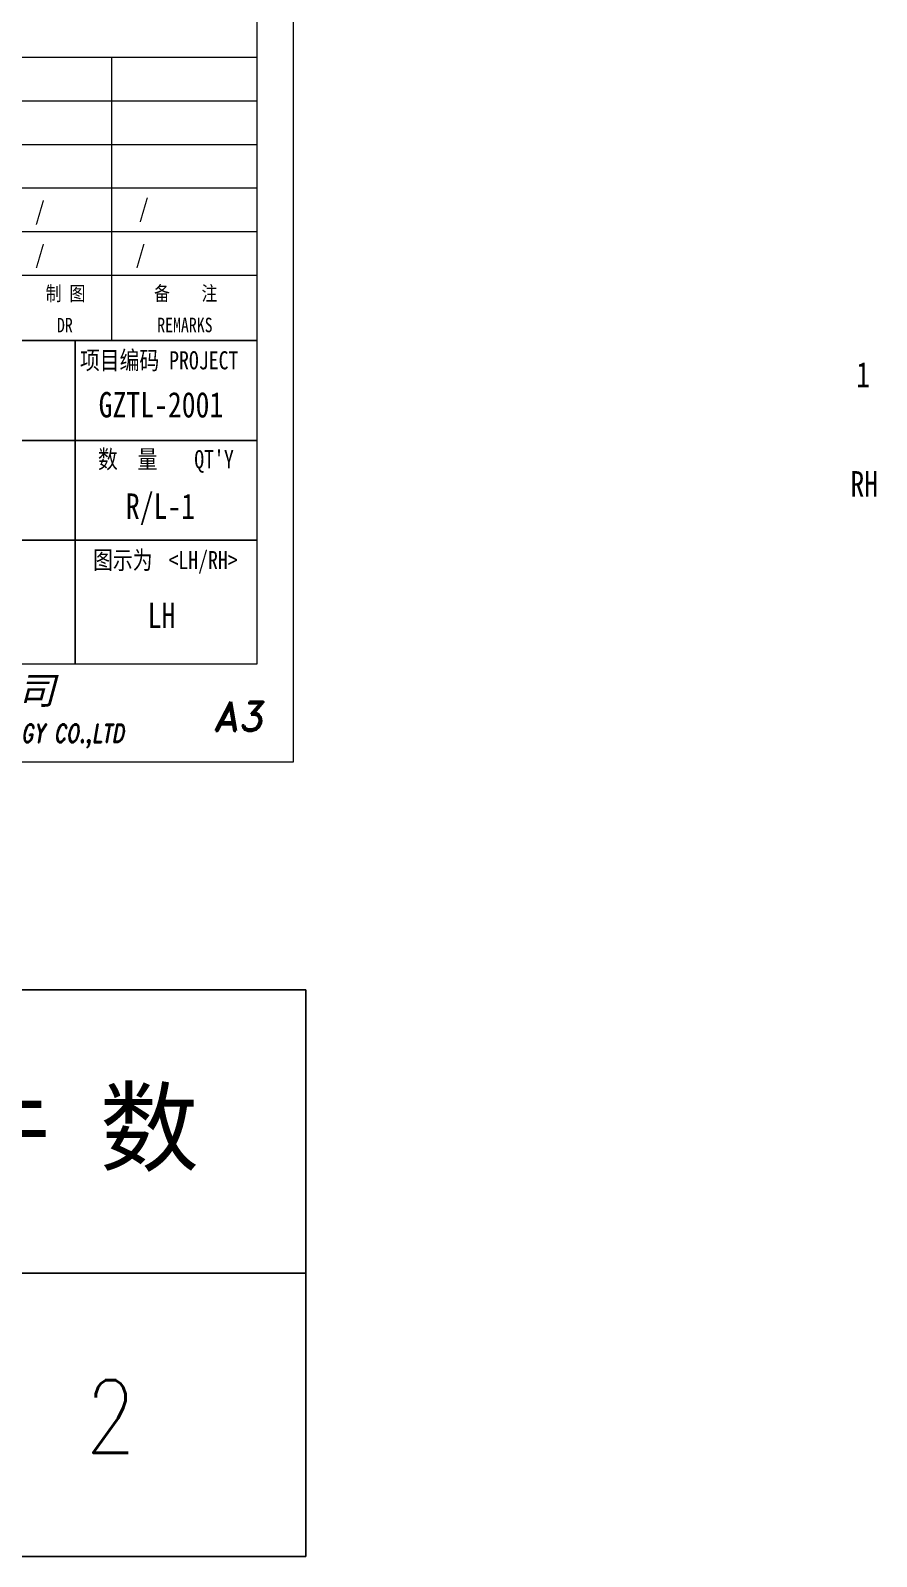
# Model space of a CAD drawing. Header units: millimetres. Extents: x 1333 to 38145, y -42879 to -3789.
# Drawn here: x 19790 to 19906.4, y -4563.2 to -4353.2 of the extents above; entities that cross this region are included whole.
import ezdxf
from ezdxf.enums import TextEntityAlignment as Align

# ---------------------------------------------------------------- set-up
doc = ezdxf.new("R2010")
doc.units = ezdxf.units.MM
doc.header["$LTSCALE"] = 0.5
doc.layers.add('图\\M+19E79\\M+195B6\\M+18E9A', color=7, linetype='Continuous')
doc.layers.add('数量', color=7, linetype='Continuous')
doc.layers.add('图框', color=7, linetype='Continuous', lineweight=18)
doc.layers.add('打印-禁用', color=7, linetype='Continuous', lineweight=15, plot=False)
doc.styles.add('DIM', font='romans.shx', dxfattribs={"width": 0.8, "bigfont": 'bigfont.shx'})
doc.styles.get("Standard").update_dxf_attribs({"font": 'simplex.shx'})
doc.styles.add('STYLE1', font='')
doc.styles.add('国标', font='simfang.ttf', dxfattribs={"width": 0.8})
doc.styles.add('标题\\M+18E9A', font='romand.shx', dxfattribs={"oblique": 10, "bigfont": 'bigfont.shx'})
doc.styles.get('STYLE1').set_extended_font_data('SimSun')

# ---------------------------------------------------------------- blocks, each defined once
blk = doc.blocks.new('GZDEH零件A3图框V01版')
at = {"layer": '图\\M+19E79\\M+195B6\\M+18E9A', "color": 7}
blk.add_line((3272.49, -1788.46), (3092.49, -1788.46), dxfattribs=at)
at = {"layer": '图\\M+19E79\\M+195B6\\M+18E9A', "color": 9}
for p, q in [((3272.49, -1788.46), (3092.49, -1788.46)), ((3247.49, -1788.46), (3247.49, -1832.96)), ((3181.99, -1802.21), (3272.49, -1802.21)), ((3181.99, -1815.96), (3272.49, -1815.96))]:
    blk.add_line(p, q, dxfattribs=at)
at = {"layer": '图框', "linetype": 'Continuous'}
for p, q in [((3272.49, -1832.96), (3272.49, -1554.46)), ((3157.49, -1749.46), (3272.49, -1749.46)), ((2882.49, -1832.96), (3272.49, -1832.96))]:
    blk.add_line(p, q, dxfattribs=at)
at = {"layer": '图框', "color": 9}
for p, q in [((3252.49, -1749.46), (3252.49, -1788.46)), ((3157.49, -1755.46), (3272.49, -1755.46)), ((3157.49, -1761.46), (3272.49, -1761.46)), ((3157.49, -1767.46), (3272.49, -1767.46)), ((3157.49, -1773.46), (3272.49, -1773.46)), ((3157.49, -1779.46), (3272.49, -1779.46))]:
    blk.add_line(p, q, dxfattribs=at)
at = {"layer": '打印-禁用', "linetype": 'Continuous'}
for p, q in [((3277.49, -1846.46), (3277.49, -1549.46)), ((2857.49, -1846.46), (3277.49, -1846.46))]:
    blk.add_line(p, q, dxfattribs=at)
at = {"layer": '图\\M+19E79\\M+195B6\\M+18E9A', "color": 9, "style": '国标', "width": 0.8}
for s, p in [('项目编码 PROJECT', (3248.13, -1792.43)), ('数  量', (3250.61, -1806.05)), ("QT'Y ", (3263.86, -1806.05)), ('图示为', (3249.94, -1819.93)), ('<LH/RH>', (3260.31, -1819.93))]:
    blk.add_text(s, height=2.5, dxfattribs=at).set_placement(p)
at = {"layer": '图\\M+19E79\\M+195B6\\M+18E9A', "color": 7, "lineweight": -3, "style": 'STYLE1', "oblique": 15}
blk.add_text('广州德恒汽车装备科技有限公司', height=3.8, dxfattribs=at).set_placement((3172.16, -1838.51))
at = {"layer": '图\\M+19E79\\M+195B6\\M+18E9A', "color": 7, "style": '标题\\M+18E9A', "oblique": 10}
blk.add_text('A3', height=4, dxfattribs=at).set_placement((3269.91, -1840.2), align=Align.MIDDLE)
at = {"layer": '图\\M+19E79\\M+195B6\\M+18E9A', "color": 7, "style": '标题\\M+18E9A', "oblique": 10, "width": 0.75}
blk.add_text('GUANGZHOU DEHENG AUTOMOTIVE EQUIPMENT TECHNOLOGY CO.,LTD ', height=2.5, dxfattribs=at).set_placement((3211.26, -1842.9), align=Align.MIDDLE)
at = {"layer": '图框', "color": 9, "style": '国标', "width": 0.8}
for s, p in [('制 图', (3246.15, -1781.95)), ('备    注', (3262.68, -1781.92)), ('DR', (3246.06, -1786.34)), ('REMARKS', (3262.57, -1786.32))]:
    blk.add_text(s, height=2, dxfattribs=at).set_placement(p, align=Align.MIDDLE)
blk = doc.blocks.new('DEH A3')
at = {"layer": '图框'}
blk.add_blockref('GZDEH零件A3图框V01版', (-2857.49, 1846.46), dxfattribs=at)
blk = doc.blocks.new('*T121')
at = {"color": 0, "linetype": 'ByBlock', "lineweight": -2, "transparency": 16777216}
for p, q in [((0, 0), (127, 0)), ((0, 0), (0, -78)), ((63.5, 0), (63.5, -78)), ((127, 0), (127, -78)), ((0, -39), (127, -39)), ((0, -78), (127, -78))]:
    blk.add_line(p, q, dxfattribs=at)
at = {"color": 0, "transparency": 16777216, "char_height": 10, "width": 60.5, "attachment_point": 5}
for s, insert in [('{\\fSimSun|b0|i0|c134|p2;料 厚}', (31.75, -19.5)), ('{\\fSimSun|b0|i0|c134|p2;件 数}', (95.25, -19.5))]:
    blk.add_mtext(s, dxfattribs=dict(at, insert=insert))
blk = doc.blocks.new('拆图参数')
blk.add_blockref('*T121', (-63.5, 78))
at = {"style": 'DIM', "width": 0.8}
blk.add_attdef('6', text='', height=10, dxfattribs=at).set_placement((-37.13, 18.91), align=Align.MIDDLE_LEFT)
blk.add_attdef('1', text='', height=10, dxfattribs=at).set_placement((36.65, 19.27), align=Align.MIDDLE_CENTER)

msp = doc.modelspace()

# ---------------------------------------------------------------- block references
msp.add_blockref('拆图参数', (19764.376, -4563.231)).add_auto_attribs({'1': '2', '6': '2'})
at = {"layer": '图框'}
msp.add_blockref('DEH A3', (19406.157, -4453.866), dxfattribs=at)

# ---------------------------------------------------------------- texts
at = {"layer": '图\\M+19E79\\M+195B6\\M+18E9A', "color": 3, "style": '国标', "width": 0.8}
for s, height, p in [('/', 2.5, (19790.607, -4379.295)), ('/', 2.5, (19804.902, -4378.925)), ('/', 2.5, (19790.607, -4385.295)), ('/', 2.5, (19804.438, -4385.285)), ('GZTL-2001', 3.5, (19799.374, -4406.456))]:
    msp.add_text(s, height=height, dxfattribs=at).set_placement(p)
for s, p in [('RH', (19904.696, -4417.348)), ('LH', (19808.028, -4435.45))]:
    msp.add_text(s, height=3.5, dxfattribs=at).set_placement(p, align=Align.CENTER)
at = {"layer": '数量', "color": 3, "style": '国标', "width": 0.8}
for s, p in [('1', (19904.542, -4402.316)), ('R/L-1', (19807.874, -4420.418))]:
    msp.add_text(s, height=3.5, dxfattribs=at).set_placement(p, align=Align.CENTER)

doc.saveas('drawing.dxf')
